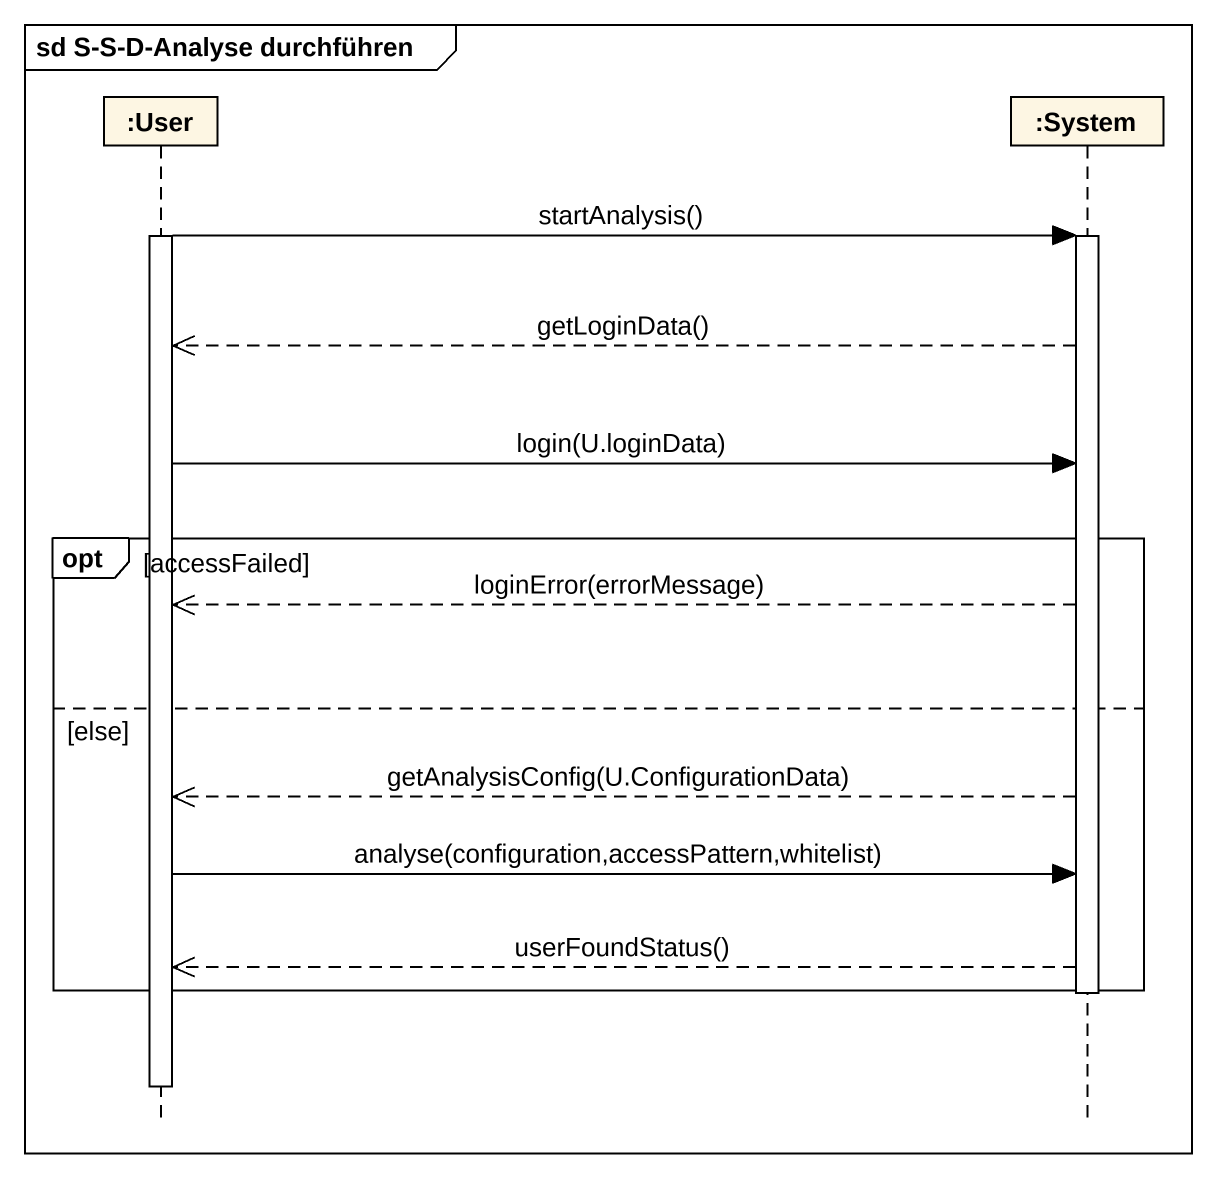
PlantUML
@startuml
mainframe sd S-S-D-Analyse durchführen
hide footbox
participant ":User" as User
participant ":System" as System

activate User
User -> System : startAnalysis()
activate System
System -->> User : getLoginData()
User -> System : login(U.loginData)
opt accessFailed
  System -->> User : loginError(errorMessage)
else else
  System -->> User : getAnalysisConfig(U.ConfigurationData)
  User -> System : analyse(configuration,accessPattern,whitelist)
  System -->> User : userFoundStatus()
end
deactivate System
deactivate User
@enduml
